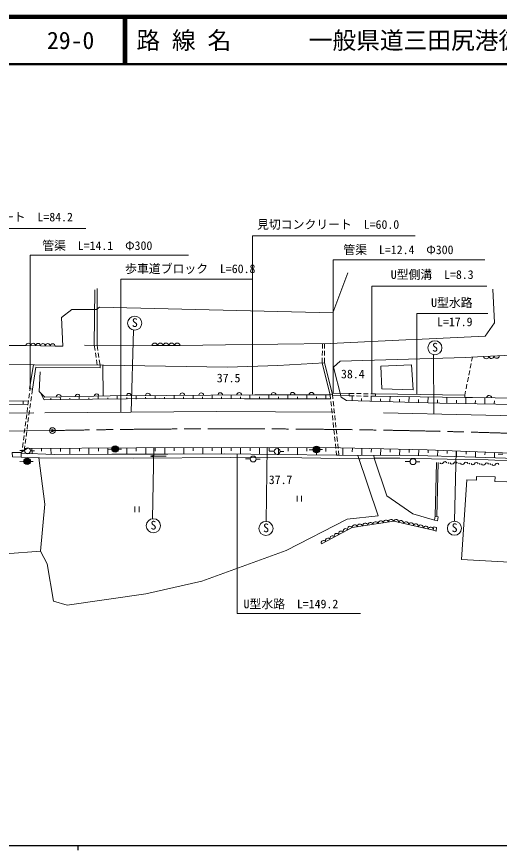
# Model space of a CAD drawing. Units: millimetres, scale not verified, with parts at other scales. Extents: x 40000 to 680000, y 20000 to 380000.
# Drawn here: x 155128 to 256927, y 204000 to 380000 of the extents above; entities that cross this region are included whole.
import ezdxf
from ezdxf.enums import TextEntityAlignment as Align

# ---------------------------------------------------------------- set-up
doc = ezdxf.new("R2010")
doc.units = ezdxf.units.MM
doc.header["$LTSCALE"] = 1000
doc.header["$PDMODE"] = 32
doc.header["$PDSIZE"] = 500
doc.linetypes.add('CHAIN', pattern=[18.5, 12, -1.5, 3.5, -1.5])
for name, color, linetype, lineweight in [('M-BGD', 7, 'Continuous', 13), ('M-BMK', 2, 'CHAIN', 13), ('M-BMK-SRVR', 3, 'Continuous', 13), ('M-STR-HTXT', 7, 'Continuous', 13), ('M-TTL', 2, 'Continuous', 140), ('M-TTL-BAND', 7, 'Continuous', 25), ('M-TTL-LINE', 7, 'Continuous', 50)]:
    doc.layers.add(name, color=color, linetype=linetype, lineweight=lineweight)
doc.layers.add('M-TTL-TXT', color=7, linetype='Continuous')
doc.styles.add('ＭＳ ゴシック', font='')
doc.styles.get('ＭＳ ゴシック').set_extended_font_data('MS Gothic')

msp = doc.modelspace()

# ---------------------------------------------------------------- hatches: boundary and pattern name
at = {"layer": 'M-BGD'}
for points in [[(176586, 288661, 0.97359), (175231, 288827, 0.01338), (175227, 288791, 0.41421), (175841, 288046, 0.41421)], [(219035, 288557, 0.97359), (217680, 288724, 0.01338), (217675, 288688, 0.41421), (218290, 287943, 0.41421)], [(158009, 286058, 0.97359), (156654, 286225, 0.01338), (156650, 286188, 0.41421), (157264, 285443, 0.41421)]]:
    msp.add_hatch(color=256, dxfattribs=at).paths.add_polyline_path(points)

# ---------------------------------------------------------------- linework, layer by layer
for p, q in [((171496, 310660), (171624, 322340)), ((172103, 310656), (172110, 322583)), ((179255, 296521), (179738, 313835)), ((237197, 311775), (240670, 311909)), ((128430, 310746), (157074, 310567)), ((163224, 310444), (157074, 310567)), ((163224, 310444), (164884, 310427)), ((169420, 310671), (183639, 310591)), ((171657, 309541), (171496, 310660)), ((172264, 309538), (172103, 310656)), ((189597, 310574), (183639, 310591)), ((219618, 309946), (219634, 311011)), ((220075, 311018), (220078, 309964)), ((171871, 308056), (171729, 309046)), ((172478, 308053), (172335, 309043)), ((219597, 308446), (219611, 309446)), ((220079, 309464), (220081, 308464)), ((243135, 296096), (243066, 308643)), ((251072, 307293), (251238, 308136)), ((253602, 308255), (263578, 308692)), ((172104, 306442), (171943, 307561)), ((172710, 306440), (172549, 307558)), ((173293, 306437), (173397, 299903)), ((219575, 306880), (219590, 307946)), ((221244, 300196), (219575, 306880)), ((220082, 307964), (220085, 306910)), ((220085, 306910), (221738, 300248)), ((250783, 305821), (250976, 306802)), ((221921, 305990), (223582, 299677)), ((250494, 304349), (250687, 305330)), ((250205, 302877), (250397, 303858)), ((157892, 300974), (157957, 301476)), ((158456, 301354), (158315, 300316)), ((249916, 301405), (250108, 302386)), ((157700, 299487), (157828, 300479)), ((158248, 299821), (158113, 298830)), ((162335, 299136), (162333, 299425)), ((164335, 299152), (164331, 299729)), ((166335, 299167), (166333, 299468)), ((168335, 299183), (168330, 299784)), ((170335, 299199), (170333, 299511)), ((172335, 299214), (172330, 299838)), ((174335, 299230), (174332, 299554)), ((176335, 299245), (176330, 299893)), ((178335, 299261), (178332, 299596)), ((180335, 299276), (180330, 299948)), ((182335, 299292), (182332, 299639)), ((184335, 299307), (184329, 300002)), ((186335, 299323), (186332, 299682)), ((188334, 299339), (188329, 300057)), ((190334, 299354), (190332, 299718)), ((192334, 299351), (192336, 300079)), ((194334, 299348), (194335, 299725)), ((196334, 299345), (196336, 300099)), ((198334, 299341), (198335, 299732)), ((200334, 299338), (200336, 300119)), ((202334, 299335), (202335, 299738)), ((204334, 299331), (204336, 300138)), ((206334, 299328), (206335, 299743)), ((208334, 299325), (208336, 300154)), ((210334, 299321), (210335, 299746)), ((212334, 299318), (212336, 300167)), ((214334, 299315), (214335, 299749)), ((216334, 299311), (216336, 300180)), ((218334, 299308), (218335, 299752)), ((220334, 299305), (220336, 300193)), ((221244, 300196), (221738, 300248)), ((221344, 299266), (221244, 300196)), ((221840, 299291), (221738, 300248)), ((226297, 300440), (225278, 300459)), ((225288, 299966), (226298, 299945)), ((225870, 298910), (225895, 300000)), ((227796, 300411), (226797, 300430)), ((226798, 299935), (227798, 299915)), ((227869, 298864), (227882, 299419)), ((229296, 300382), (228296, 300401)), ((228298, 299905), (229297, 299884)), ((230815, 300353), (229796, 300373)), ((229797, 299874), (230808, 299853)), ((229869, 298819), (229894, 299928)), ((230815, 300353), (230808, 299853)), ((249646, 299571), (230808, 299853)), ((249653, 300071), (230815, 300353)), ((231868, 298773), (231881, 299337)), ((233868, 298728), (233893, 299856)), ((235867, 298683), (235880, 299256)), ((237867, 298637), (237893, 299783)), ((241866, 298546), (241892, 299711)), ((245865, 298456), (245892, 299639)), ((249653, 300071), (249646, 299571)), ((249653, 300071), (249819, 300915)), ((249864, 298365), (249891, 299568)), ((253863, 298274), (253891, 299516)), ((156481, 298193), (156476, 298930)), ((157314, 296512), (157443, 297503)), ((157507, 297999), (157635, 298991)), ((158046, 298334), (157912, 297343)), ((221503, 297774), (221397, 298769)), ((221999, 297800), (221893, 298794)), ((239866, 298592), (239880, 299174)), ((243865, 298501), (243879, 299093)), ((247864, 298410), (247878, 299012)), ((251863, 298320), (251877, 298940)), ((255862, 298229), (255877, 298869)), ((157122, 295024), (157250, 296016)), ((157845, 296848), (157710, 295857)), ((221662, 296283), (221556, 297277)), ((221822, 294791), (221716, 295786)), ((222159, 296308), (222053, 297303)), ((222318, 294817), (222212, 295811)), ((156929, 293536), (157058, 294528)), ((157643, 295361), (157509, 294370)), ((221981, 293300), (221875, 294294)), ((222477, 293325), (222371, 294320)), ((156737, 292049), (156865, 293041)), ((157240, 292389), (157105, 291398)), ((157441, 293875), (157307, 292884)), ((222141, 291808), (222034, 292803)), ((222637, 291834), (222531, 292828)), ((156544, 290561), (156672, 291553)), ((157038, 290902), (156904, 289911)), ((222300, 290317), (222194, 291311)), ((222796, 290342), (222690, 291337)), ((156351, 289074), (156480, 290065)), ((156836, 289416), (156696, 288377)), ((158358, 288806), (158366, 287736)), ((160358, 288820), (160362, 288285)), ((162358, 288834), (162367, 287597)), ((164358, 288848), (164362, 288229)), ((166358, 288861), (166367, 287584)), ((168358, 288875), (168362, 288236)), ((170358, 288889), (170367, 287579)), ((172358, 288902), (172362, 288247)), ((174358, 288914), (174364, 287601)), ((175228, 288648), (174366, 288664)), ((176589, 288709), (177207, 288717)), ((178358, 288932), (178364, 287623)), ((180358, 288941), (180361, 288286)), ((182358, 288950), (182364, 287643)), ((184052, 288957), (183771, 274000)), ((184358, 288959), (184361, 288305)), ((186358, 288967), (186363, 287658)), ((188358, 288976), (188361, 288321)), ((190358, 288985), (190363, 287673)), ((192358, 288994), (192361, 288338)), ((194358, 289001), (194360, 287673)), ((196358, 289006), (196359, 288341)), ((198358, 289010), (198360, 287668)), ((200358, 289014), (200359, 288343)), ((202358, 289018), (202361, 287660)), ((204358, 289023), (204359, 288344)), ((206358, 289027), (206361, 287610)), ((207969, 289030), (207731, 273448)), ((208358, 289031), (208359, 288323)), ((210358, 289035), (210361, 287560)), ((212358, 289035), (212356, 288297)), ((214358, 289030), (214354, 287510)), ((216358, 289025), (216356, 288265)), ((218358, 289020), (218354, 287459)), ((220358, 289015), (220356, 288235)), ((222459, 288825), (222353, 289820)), ((222956, 288851), (222849, 289845)), ((223938, 288984), (223900, 287397)), ((225938, 288935), (225918, 288142)), ((227937, 288886), (227901, 287400)), ((229937, 288837), (229918, 288094)), ((231936, 288787), (231898, 287394)), ((233935, 288733), (233916, 288037)), ((235935, 288679), (235899, 287373)), ((156795, 288387), (155776, 288405)), ((156222, 288076), (156287, 288578)), ((158044, 288351), (158852, 288344)), ((183365, 287205), (184063, 287396)), ((186685, 287241), (183365, 287205)), ((183365, 287205), (184067, 287028)), ((209437, 288240), (208418, 288258)), ((210686, 288204), (211494, 288197)), ((217677, 288545), (216814, 288560)), ((219038, 288605), (219655, 288613)), ((222612, 287398), (222512, 288328)), ((223111, 287397), (222612, 287398)), ((223111, 287397), (223009, 288354)), ((230515, 286794), (230460, 287402)), ((237934, 288625), (237916, 287972)), ((239933, 288571), (239900, 287332)), ((241932, 288517), (241916, 287898)), ((243931, 288452), (243885, 287220)), ((245930, 288377), (245907, 287761)), ((247843, 288306), (247491, 273476)), ((247928, 288303), (247884, 287103)), ((249927, 288228), (249905, 287628)), ((251926, 288150), (251879, 286981)), ((253924, 288069), (253900, 287485)), ((255922, 287989), (255877, 286860)), ((257685, 287648), (256666, 287666)), ((156651, 286046), (155789, 286061)), ((158012, 286106), (158630, 286114)), ((204396, 286644), (203377, 286662)), ((205644, 286608), (206453, 286601)), ((238101, 286086), (237082, 286104)), ((239350, 286051), (240158, 286044)), ((243397, 274531), (243693, 285843)), ((244042, 285864), (243759, 274448)), ((214273, 278826), (214273, 277626)), ((215173, 277626), (215173, 278826)), ((180068, 276617), (180068, 275417)), ((180968, 275417), (180968, 276617))]:
    msp.add_line(p, q, dxfattribs=at)
for points in [[(164884, 310427), (164612, 316509), (166778, 318151), (171984, 318203), (172561, 318675), (221788, 317468), (224950, 325941)], [(240670, 311909), (253946, 312579), (255906, 315371), (255550, 322439)], [(189597, 310574), (199161, 310720), (221279, 311035), (237197, 311775)], [(221921, 305990), (223339, 307254), (249776, 308063), (253602, 308255)], [(113003, 306656), (158889, 306491), (173460, 306437), (199571, 306007), (210196, 306333), (220085, 306910)], [(158648, 306492), (157862, 301500), (158456, 301354)], [(172710, 306440), (172721, 305870), (159149, 305984), (158456, 301354)], [(160073, 305001), (159835, 300855), (161093, 299685)], [(160161, 300552), (160955, 299126), (171088, 299249), (185259, 299358), (203183, 299347), (221334, 299303)], [(221244, 300196), (205375, 300144), (186741, 300052), (174860, 299929), (161093, 299685)], [(221752, 300119), (225288, 299966), (225278, 300459), (221674, 300504)], [(223582, 299677), (224671, 298937), (244384, 298411), (260117, 298118), (277820, 297739), (297275, 297352), (317174, 297055), (346839, 296196), (346984, 296950)], [(294323, 298937), (251243, 299577), (249646, 299571)], [(157561, 298929), (145780, 298848), (132572, 298953), (112760, 299023), (101351, 298970), (88509, 298673), (73956, 298273)], [(74347, 297417), (112503, 297982), (133799, 298041), (157481, 298200)], [(75707, 295236), (95040, 295622), (123871, 296077), (158710, 296329)], [(161083, 296380), (197326, 296662), (222112, 296511)], [(232528, 296328), (269495, 295520), (301216, 294599), (331868, 293976), (347074, 293708)], [(156094, 287994), (157358, 288800), (180298, 288957), (208053, 289046), (223431, 289007), (241689, 288536), (257605, 287942), (266306, 287540), (275792, 287225), (312908, 287082)], [(100878, 262491), (130583, 264902), (160121, 267174), (161535, 264498), (162898, 256621), (165776, 255762), (182337, 258136), (194152, 260812), (211976, 267325), (224821, 273879), (231385, 274636), (227065, 287386)], [(156084, 287038), (159928, 286853), (179790, 286814)], [(156092, 287833), (163030, 287536), (175209, 287608), (186987, 287669), (198898, 287690), (210151, 287597), (222612, 287398)], [(179790, 286814), (200220, 286901), (215268, 286884), (227322, 286627)], [(266250, 286235), (265777, 286489), (258224, 286788), (247576, 287116), (236143, 287437), (227617, 287385), (223111, 287397)], [(160121, 267174), (161030, 277105), (159781, 286854)], [(227322, 286627), (227619, 286665), (230515, 286794)], [(265663, 285858), (254611, 286439), (245945, 286578), (235952, 286805), (230515, 286794)], [(243276, 273727), (238714, 275075), (233194, 278814), (230515, 286794)], [(242972, 271618), (234655, 273460), (225893, 272153), (219389, 268678)]]:
    msp.add_lwpolyline(points, dxfattribs=at)
for points in [[(231953, 306203), (232145, 301450), (238731, 301223), (238382, 306500)], [(154203, 287994), (154223, 287049), (156084, 287038), (156094, 287994)], [(250075, 282243), (248968, 265365), (265408, 264492), (265758, 272179), (262351, 272302), (262298, 273752), (263364, 273769), (263504, 281631), (256009, 281876), (256079, 282819), (252130, 282924), (252095, 282173)], [(243276, 273727), (243397, 274531), (244026, 274386), (243880, 273582)], [(242972, 271618), (243583, 271399), (243662, 272161), (243136, 272282)]]:
    msp.add_lwpolyline(points, close=True, dxfattribs=at)
for centre, radius in [((180018, 315294), 1485), ((243346, 310101), 1485), ((157419, 288358), 625), ((210061, 288211), 625), ((205019, 286615), 625), ((238725, 286058), 625), ((246215, 285785), 50), ((248414, 285720), 50), ((250613, 285655), 50), ((252812, 285591), 50), ((255011, 285526), 50), ((183959, 272527), 1485), ((207709, 271963), 1485), ((247469, 271991), 1485)]:
    msp.add_circle(centre, radius, dxfattribs=at)
at = {"layer": 'M-BGD', "lineweight": 25}
for centre in [(175907, 288726), (218355, 288622), (157330, 286123)]:
    msp.add_circle(centre, 683, dxfattribs=at)
at = {"layer": 'M-BGD'}
for centre, radius, start, end in [((157586, 310544), 513, 0.2855, 177.436), ((158611, 310523), 513, 0.2855, 177.436), ((159636, 310503), 513, 0.2855, 177.436), ((160661, 310483), 513, 0.2855, 177.436), ((161686, 310462), 513, 0.2855, 177.436), ((162711, 310442), 513, 0.2855, 177.436), ((184235, 310484), 605, 9.82198, 169.84198), ((185426, 310481), 605, 9.82198, 169.84198), ((186618, 310477), 605, 9.82198, 169.84198), ((187809, 310474), 605, 9.82198, 169.84198), ((189001, 310470), 605, 9.82198, 169.84198), ((254153, 308337), 558, 188.45057, 356.56337), ((255262, 308386), 558, 188.45057, 356.56337), ((256370, 308434), 558, 188.45057, 356.56337), ((163977, 299736), 500, 1.01784, 181.01784), ((167976, 299807), 500, 1.01784, 181.01784), ((171976, 299878), 500, 1.01784, 181.01784), ((178800, 299970), 500, 0.58979, 180.58979), ((182800, 300011), 500, 0.58979, 180.58979), ((190058, 300068), 500, 0.2847, 180.2847), ((194058, 300088), 500, 0.2847, 180.2847), ((198058, 300108), 500, 0.2847, 180.2847), ((202058, 300128), 500, 0.2847, 180.2847), ((209310, 300157), 500, 0.18553, 180.18553), ((213310, 300170), 500, 0.18553, 180.18553), ((217310, 300183), 500, 0.18553, 180.18553), ((254785, 299524), 500, 359.14957, 179.14957), ((244745, 285984), 406, 200.93376, 335.69403), ((245486, 285650), 406, 20.93376, 155.69403), ((246945, 285920), 406, 200.93376, 335.69403), ((247685, 285585), 406, 20.93376, 155.69403), ((249144, 285855), 406, 200.93376, 335.69403), ((249884, 285520), 406, 20.93376, 155.69403), ((251343, 285790), 406, 200.93376, 335.69403), ((252083, 285456), 406, 20.93376, 155.69403), ((253542, 285725), 406, 200.93376, 335.69403), ((254282, 285391), 406, 20.93376, 155.69403), ((255741, 285661), 406, 200.93376, 335.69403), ((256481, 285326), 406, 20.93376, 155.69403), ((227545, 272342), 557, 14.31523, 182.65131), ((228640, 272505), 557, 14.31523, 182.65131), ((229735, 272668), 557, 14.31523, 182.65131), ((230830, 272832), 557, 14.31523, 182.65131), ((231926, 272995), 557, 14.31523, 182.65131), ((233021, 273159), 557, 14.31523, 182.65131), ((234116, 273322), 557, 14.31523, 182.65131), ((235168, 273312), 533, 351.10516, 163.92391), ((236207, 273082), 533, 351.10516, 163.92391), ((237247, 272851), 533, 351.10516, 163.92391), ((238286, 272621), 533, 351.10516, 163.92391), ((239326, 272391), 533, 351.10516, 163.92391), ((223583, 270887), 528, 31.09881, 205.12761), ((224513, 271384), 528, 31.09881, 205.12761), ((225442, 271880), 528, 31.09881, 205.12761), ((226449, 272178), 557, 14.31523, 182.65131), ((240366, 272161), 533, 351.10516, 163.92391), ((241405, 271931), 533, 351.10516, 163.92391), ((242445, 271701), 533, 351.10516, 163.92391), ((219866, 268902), 528, 31.09881, 205.12761), ((220796, 269398), 528, 31.09881, 205.12761), ((221725, 269894), 528, 31.09881, 205.12761), ((222654, 270391), 528, 31.09881, 205.12761)]:
    msp.add_arc(centre, radius, start, end, dxfattribs=at)
at = {"layer": 'M-BMK'}
msp.add_line((162665, 292616), (80736, 291851), dxfattribs=at)
msp.add_arc((199888, -1568009), 1860998, 88.05776, 91.14609, dxfattribs=at)
at = {"layer": 'M-BMK-SRVR'}
msp.add_circle((162665, 292616), 600, dxfattribs=at)
msp.add_point((162665, 292616), dxfattribs=at)
at = {"layer": 'M-STR-HTXT'}
for points in [[(135017, 298933), (135017, 335286), (169681, 335286)], [(204896, 300331), (204896, 333709), (239186, 333709)], [(157957, 301476), (157957, 329670), (191391, 329670)], [(221895, 300620), (221895, 328674), (253872, 328674)], [(177068, 296504), (177068, 324555), (204714, 324555)], [(230035, 300368), (230035, 323131), (254312, 323131)], [(239542, 300222), (239542, 317356), (254531, 317356)], [(201668, 287667), (201668, 254019), (227681, 254019)]]:
    msp.add_lwpolyline(points, dxfattribs=at)
at = {"layer": 'M-TTL'}
msp.add_line((680000, 380000), (40000, 380000), dxfattribs=at)
at = {"layer": 'M-TTL-BAND'}
for p, q in [((40000, 205000), (579000, 205000)), ((168000, 205000), (168000, 204000))]:
    msp.add_line(p, q, dxfattribs=at)
at = {"layer": 'M-TTL-LINE'}
for p, q in [((177750, 380000), (177750, 370000)), ((178250, 380000), (178250, 370000)), ((40000, 370000), (680000, 370000))]:
    msp.add_line(p, q, dxfattribs=at)

# ---------------------------------------------------------------- texts
at = {"layer": 'M-BGD', "style": 'ＭＳ ゴシック'}
for s, p in [('S', (180043, 313942)), ('S', (243370, 308749)), ('37.5', (199828, 302248)), ('38.4', (226027, 303100)), ('37.7', (210792, 280768)), ('S', (183983, 271175)), ('S', (207733, 270611)), ('S', (247493, 270639))]:
    msp.add_text(s, height=1833, dxfattribs=at).set_placement(p, align=Align.BOTTOM_CENTER)
at = {"layer": 'M-STR-HTXT', "style": 'ＭＳ ゴシック'}
for s, p in [('見切コンクリート\u3000L=84.2', (152002, 336231)), ('見切コンクリート\u3000L=60.0', (220822, 334664)), ('管渠\u3000L=14.1\u3000Φ300', (172130, 330196)), ('管渠\u3000L=12.4\u3000Φ300', (235654, 329317)), ('歩車道ブロック\u3000L=60.8', (191739, 325311)), ('U型側溝\u3000L=8.3', (242770, 324083)), ('U型水路', (246913, 318147)), ('L=17.9', (247536, 314107)), ('U型水路\u3000L=149.2', (212973, 254548))]:
    msp.add_text(s, height=1833, dxfattribs=at).set_placement(p, align=Align.BOTTOM_CENTER)
at = {"layer": 'M-TTL-TXT', "style": 'ＭＳ ゴシック'}
for s, p in [('29-0', (161521, 375000)), ('路 線 名', (180380, 375000)), ('一般県道三田尻港徳地線', (216734, 375000))]:
    msp.add_text(s, height=3666, dxfattribs=at).set_placement(p, align=Align.MIDDLE_LEFT)

doc.saveas('drawing.dxf')
